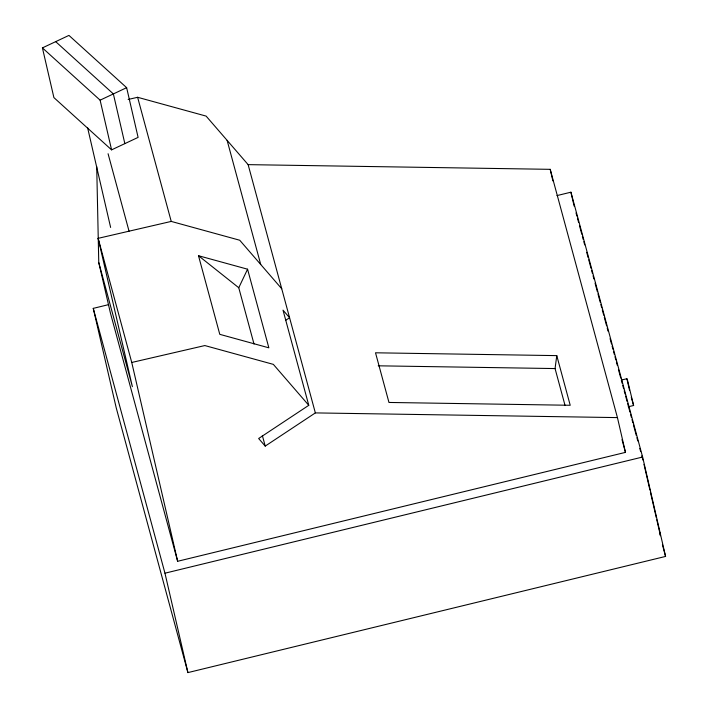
<?xml version="1.0" encoding="UTF-8"?>
<svg xmlns="http://www.w3.org/2000/svg" width="708" height="708" viewBox="0 0 708 708"><rect width="100%" height="100%" fill="white"/><g stroke="black" fill="none" stroke-linecap="round" stroke-linejoin="round"><path stroke-width="1.06" d="M565.072 405.542L555.063 368.567L556.771 355.62L375.514 352.796L388.966 402.454L570.214 405.277L556.771 355.62M254.013 344.044L238.764 287.74L247.57 269.199L198.497 255.721L219.781 334.335L268.854 347.823L247.57 269.199M285.935 320.149L289.581 317.733L283.014 310.148L308.776 405.312L258.65 438.509L265.217 446.102L315.352 412.906L617.438 417.605L625.465 452.377L177.646 561.285L110.421 313.016L98.766 262.535L96.713 166.601M42.418 47.887L68.942 35.4L126.635 87.677L138.104 137.387L111.581 149.866L53.896 97.589L42.418 47.887L100.111 100.164L111.581 149.866M100.111 100.164L126.635 87.677M556.966 195.594L570.922 192.195L642.625 457.023L665.582 556.426L187.912 672.6L116.209 407.781L93.252 308.369L108.28 304.714M621.535 380.019L626.863 378.727L627.376 379.674L633.616 405.48L628.288 406.781M93.252 308.369L164.964 573.197L642.625 457.023M128.13 99.483L137.618 97.288L206.117 116.103L248.127 164.637L315.352 412.906M98.766 262.535L132.378 386.674L98.138 238.339L171.23 221.418L239.729 240.233L281.74 288.767M98.138 238.339L131.75 362.469L204.842 345.557L273.341 364.372L308.776 405.312M248.127 164.637L550.213 169.336L617.438 417.605M378.231 365.815L555.063 368.567M198.497 255.721L238.764 287.74M55.684 41.639L113.368 93.925L124.847 143.627M633.616 405.48L631.288 397.321M576.029 212.904L576.896 216.099M577.471 218.232L578.631 222.489M579.498 225.684L581.799 234.215M582.383 236.339L583.242 239.543M583.826 241.667L584.684 244.871M586.711 252.322L588.153 257.65M588.729 259.783L591.038 268.305M591.614 270.438L592.481 273.633M593.056 275.766L593.923 278.961M595.074 283.227L597.384 291.749M597.959 293.882L600.269 302.404M600.844 304.537L601.712 307.732M602.287 309.865L603.729 315.193M604.305 317.326L606.614 325.848M607.19 327.981L608.057 331.176M610.075 338.636L611.517 343.964M612.101 346.097L612.96 349.292M613.544 351.425L614.402 354.62M614.986 356.752L615.845 359.947M616.429 362.08L617.288 365.275M618.447 369.532L620.757 378.054M621.332 380.187L622.199 383.382M622.775 385.515L623.642 388.71M624.217 390.843L625.084 394.037M625.66 396.17L627.102 401.498M627.677 403.631L629.987 412.153M630.562 414.286L631.43 417.481M632.005 419.614L632.872 422.809M633.448 424.942L636.333 435.597M636.908 437.73L637.775 440.925M639.793 448.385L640.66 451.58M641.811 455.846L642.97 460.103M659.608 532.531L660.467 535.726L656.785 519.752M662.414 544.726L665.582 556.426M621.996 439.588L625.465 452.377M227.118 140.37L260.73 264.5M262.358 435.526L265.217 446.102M137.618 97.288L171.23 221.418M108.076 153.733L129.051 231.18M626.863 378.727L629.492 390.117M643.997 464.368L649.9 489.927M650.386 492.06L656.289 517.619M570.922 192.195L574.135 206.099M550.213 169.336L552.886 180.929M87.535 127.431L110.625 227.436M131.75 362.469L177.646 561.285M164.964 573.197L187.912 672.6"/></g></svg>
